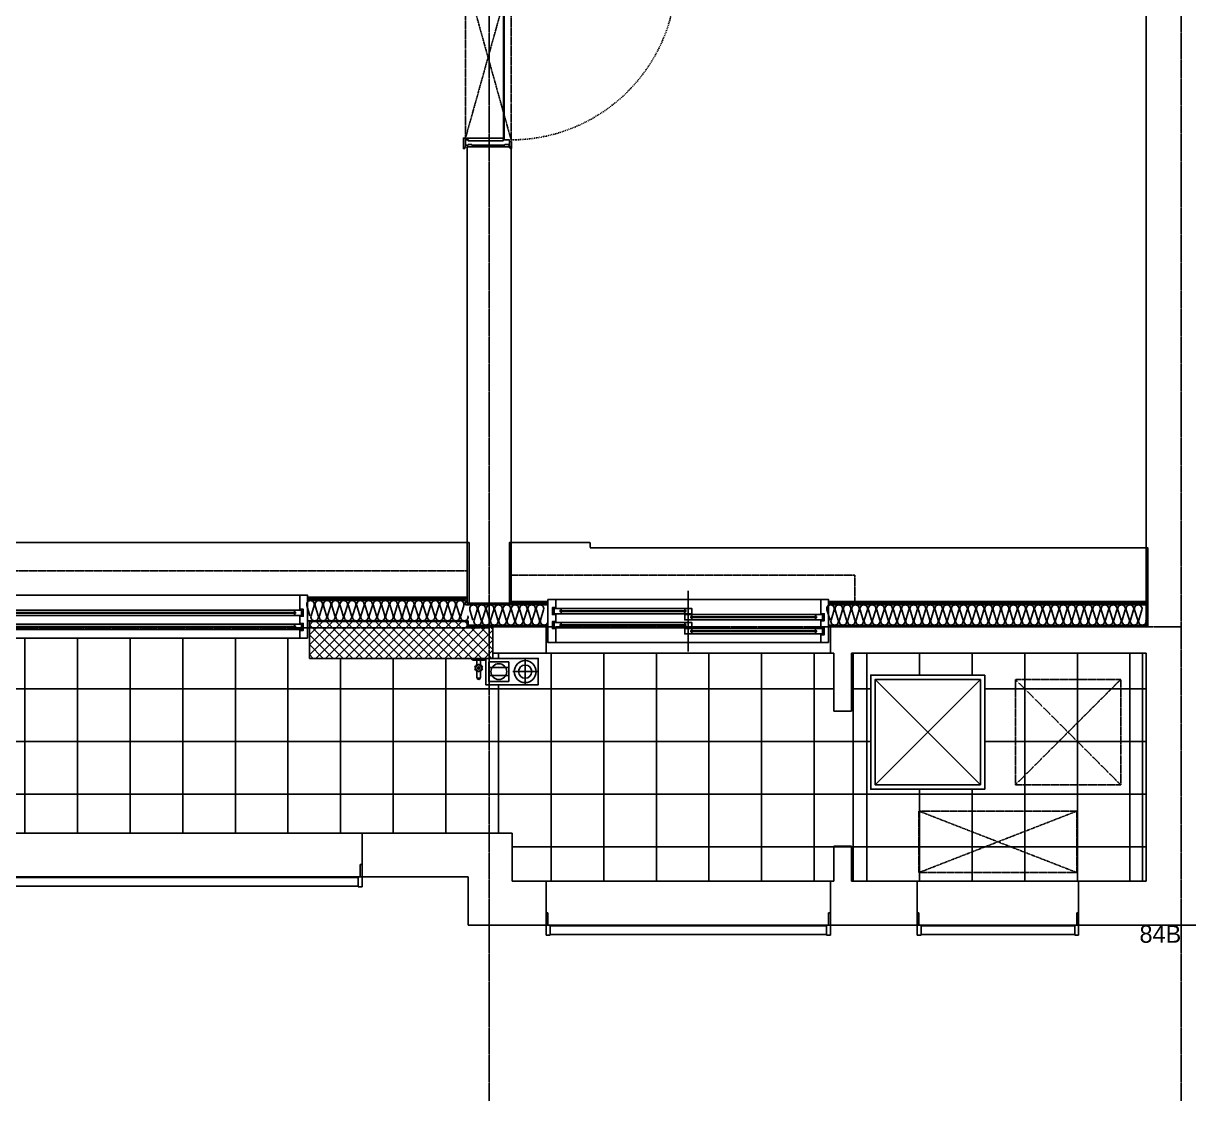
# Model space of a CAD drawing. Header units: millimetres. Extents: x 18456 to 179493, y -203649 to 469211.
# Drawn here: x 123814 to 130457, y -187839 to -181700 of the extents above; entities that cross this region are included whole.
import ezdxf

# ---------------------------------------------------------------- set-up
doc = ezdxf.new("R2010")
doc.units = ezdxf.units.MM
for name, pattern in [('X-평면도(기본형)$0$CEN', [52.5, 50, -1, 0.5, -1]), ('X-평면도(기본형)$0$DASHDOTX2', [2, 1, -0.5, 0, -0.5]), ('X-평면도(기본형)$0$HID', [2.8, 1.8, -1]), ('X-평면도(기본형)$0$HID2', [7.5, 6, -1.5])]:
    doc.linetypes.add(name, pattern=pattern)
for name, color, linetype, true_color in [('X-평면도(기본형)$0$40HAT', 9, 'Continuous', 0x808080), ('X-평면도(기본형)$0$4ELE', 4, 'Continuous', 0x00ffff), ('X-평면도(기본형)$0$4GYP', 4, 'Continuous', 0x00ffff), ('X-평면도(기본형)$0$A06-시설물-설비', 4, 'Continuous', 0x00ffff), ('X-평면도(기본형)$0$AHID', 5, 'X-평면도(기본형)$0$HID', 0x0000ff), ('X-평면도(기본형)$0$CEN', 1, 'X-평면도(기본형)$0$CEN', 0xff0000), ('X-평면도(기본형)$0$DEFTXT', 7, 'Continuous', 0x7fdfff), ('X-평면도(기본형)$0$DOOR', 4, 'Continuous', 0x00ffff), ('X-평면도(기본형)$0$ETC', 9, 'Continuous', 0x808080), ('X-평면도(기본형)$0$FIN', 9, 'Continuous', 0x808080), ('X-평면도(기본형)$0$FUR', 6, 'Continuous', 0xff00ff), ('X-평면도(기본형)$0$INS', 9, 'Continuous', 0x808080), ('X-평면도(기본형)$0$INSUL', 9, 'Continuous', 0x808080), ('X-평면도(기본형)$0$MC', 7, 'Continuous', 0x7f7fff), ('X-평면도(기본형)$0$PIPE', 4, 'Continuous', 0x00ffff), ('X-평면도(기본형)$0$TIL', 5, 'Continuous', 0x0000ff), ('X-평면도(기본형)$0$UIS', 7, 'X-평면도(기본형)$0$HID2', 0x000000), ('X-평면도(기본형)$0$W1', 2, 'Continuous', 0xffff00), ('X-평면도(기본형)$0$W2', 3, 'Continuous', 0x00ff00), ('X-평면도(기본형)$0$WID', 4, 'Continuous', 0x00ffff), ('X-평면도(기본형)$0$국기계양대', 9, 'Continuous', 0x808080), ('X-평면도(기본형)$0$피난구', 9, 'Continuous', 0x808080)]:
    doc.layers.add(name, color=color, linetype=linetype, true_color=true_color)
doc.styles.add('맑은 고딕 Regular', font='')
doc.styles.get('맑은 고딕 Regular').set_extended_font_data('M+39D80 怨좊뵓')

# ---------------------------------------------------------------- blocks, each defined once
blk = doc.blocks.new('X-평면도(기본형)$0$1000')
at = {"layer": 'X-평면도(기본형)$0$DOOR', "color": 1, "linetype": 'ByBlock', "true_color": 0xff0000}
blk.add_line((-20, 0), (0, -260), dxfattribs=at)
at = {"layer": 'X-평면도(기본형)$0$DOOR', "color": 5, "true_color": 0x0000ff}
for p, q in [((960, -40), (40, -40)), ((960, -43), (40, -43))]:
    blk.add_line(p, q, dxfattribs=at)
at = {"layer": 'X-평면도(기본형)$0$DOOR'}
for points in [[(30, 0), (30, 940.8), (66, 940.8), (66, 0)], [(30, 0), (30, 940.8), (66, 940.8), (66, 0)], [(0, 0), (0, -15.9), (3, -15.9), (3, -35.9), (0, -35.9), (0, -224.1), (3, -224.1), (3, -244.1), (0, -244.1), (0, -260), (30, -260), (30, -245), (25, -245), (25, -45), (30, -45), (30, -40), (30, 0)], [(40, -40), (30, -40), (30, -47), (25, -47), (25, -243), (30, -243), (30, -250), (40, -250)], [(960, -40), (970, -40), (970, -47), (975, -47), (975, -243), (970, -243), (970, -250), (960, -250)], [(1000, -10), (1000, -15.9), (997, -15.9), (997, -35.9), (1000, -35.9), (1000, -224.1), (997, -224.1), (997, -244.1), (1000, -244.1), (1000, -260), (999.1, -260), (980, -260), (970, -260), (970, -245), (975, -245), (975, -45), (970, -45), (970, -40), (970, -10)]]:
    blk.add_lwpolyline(points, close=True, dxfattribs=at)
at = {"layer": 'X-평면도(기본형)$0$DOOR', "linetype": 'ByBlock'}
for points in [[(-15, 12), (-15, 7), (-20, 7), (-20, 0), (20, 0), (20, 12)], [(1015, -10), (1015, -5), (1020, -5), (1020, 2), (980, 2), (980, -10)], [(-23, -260), (-23, -272), (-30, -272), (-30, -278), (30, -278), (30, -260)], [(1013, -260), (1013, -265), (1020, -265), (1020, -272), (960, -272), (960, -260)]]:
    blk.add_lwpolyline(points, close=True, dxfattribs=at)
at = {"layer": 'X-평면도(기본형)$0$DOOR', "color": 1, "linetype": 'X-평면도(기본형)$0$HID', "true_color": 0xff0000}
blk.add_lwpolyline([(960, -260), (40, -260), (970, 0), (30, 0)], close=True, dxfattribs=at)
at = {"layer": 'X-평면도(기본형)$0$DOOR', "color": 1, "linetype": 'ByBlock', "true_color": 0xff0000}
blk.add_lwpolyline([(-20, 0), (-20, -260), (0, -260), (0, 0)], close=True, dxfattribs=at)
at = {"layer": 'X-평면도(기본형)$0$DOOR', "color": 1, "linetype": 'X-평면도(기본형)$0$DASHDOTX2', "ltscale": 5, "true_color": 0xff0000}
blk.add_arc((28.6, -0.6), 941.4, 0.03802, 87.72378, dxfattribs=at)
blk = doc.blocks.new('U75 (X-평면도(기본형)$0$ins-l)')
at = {"layer": 'X-평면도(기본형)$0$INSUL', "color": 8, "true_color": 0x808080}
for p, q in [((36.9, 24.2), (21.4, 75.8)), ((57.5, 75.8), (42, 24.2)), ((78.1, 24.2), (62.6, 75.8)), ((98.7, 75.8), (83.2, 24.2)), ((119.3, 24.2), (103.8, 75.8)), ((139.9, 75.8), (124.5, 24.2)), ((160.5, 24.2), (145.1, 75.8)), ((181.1, 75.8), (165.7, 24.2)), ((201.7, 24.2), (186.3, 75.8)), ((222.3, 75.8), (206.9, 24.2)), ((243, 24.2), (227.5, 75.8)), ((263.6, 75.8), (248.1, 24.2)), ((284.2, 24.2), (268.7, 75.8)), ((304.8, 75.8), (289.3, 24.2)), ((325.4, 24.2), (309.9, 75.8)), ((346, 75.8), (330.6, 24.2)), ((366.6, 24.2), (351.2, 75.8)), ((387.2, 75.8), (371.8, 24.2)), ((407.8, 24.2), (392.4, 75.8)), ((428.4, 75.8), (413, 24.2)), ((449.1, 24.2), (433.6, 75.8)), ((469.7, 75.8), (454.2, 24.2)), ((490.3, 24.2), (474.8, 75.8)), ((510.9, 75.8), (495.4, 24.2)), ((531.5, 24.2), (516, 75.8)), ((552.1, 75.8), (536.6, 24.2)), ((572.7, 24.2), (557.3, 75.8)), ((593.3, 75.8), (577.9, 24.2)), ((613.9, 24.2), (598.5, 75.8)), ((634.5, 75.8), (619.1, 24.2)), ((655.2, 24.2), (639.7, 75.8)), ((675.8, 75.8), (660.3, 24.2)), ((696.4, 24.2), (680.9, 75.8)), ((717, 75.8), (701.5, 24.2)), ((737.6, 24.2), (722.1, 75.8)), ((758.2, 75.8), (742.7, 24.2)), ((778.8, 24.2), (763.4, 75.8)), ((799.4, 75.8), (784, 24.2))]:
    blk.add_line(p, q, dxfattribs=at)
at = {"layer": 'X-평면도(기본형)$0$INSUL', "color": 8, "true_color": 0x808080, "extrusion": (0, 0, -1)}
for centre in [(-39.4, 81.2), (-80.7, 81.2), (-121.9, 81.2), (-163.1, 81.2), (-204.3, 81.2), (-245.5, 81.2), (-286.8, 81.2), (-328, 81.2), (-369.2, 81.2), (-410.4, 81.2), (-451.6, 81.2), (-492.9, 81.2), (-534.1, 81.2), (-575.3, 81.2), (-616.5, 81.2), (-657.7, 81.2), (-699, 81.2), (-740.2, 81.2), (-781.4, 81.2)]:
    blk.add_arc(centre, 18.8, 343.30076, 196.69924, dxfattribs=at)
at = {"layer": 'X-평면도(기본형)$0$INSUL', "color": 8, "true_color": 0x808080}
for centre in [(18.8, 18.8), (60, 18.8), (101.3, 18.8), (142.5, 18.8), (183.7, 18.8), (224.9, 18.8), (266.1, 18.8), (307.4, 18.8), (348.6, 18.8), (389.8, 18.8), (431, 18.8), (472.2, 18.8), (513.5, 18.8), (554.7, 18.8), (595.9, 18.8), (637.1, 18.8), (678.3, 18.8), (719.6, 18.8), (760.8, 18.8)]:
    blk.add_arc(centre, 18.8, 163.30076, 16.69924, dxfattribs=at)
blk = doc.blocks.new('U61 (X-평면도(기본형)$0$ng)')
at = {"color": 0, "linetype": 'ByBlock', "lineweight": -2}
for p, q in [((-460, -103.5), (-460, 22.5)), ((-460, 22.5), (-450, 22.5)), ((-450, 22.5), (-450, -47.5)), ((450, 22.5), (460, 22.5)), ((450, -47.5), (450, 22.5)), ((460, 22.5), (460, -103.5)), ((-460, -47.5), (-438, -47.5)), ((-438, -47.5), (-438, -50.5)), ((438, -50.5), (-438, -50.5)), ((-438, -50.5), (-438, -100.5)), ((-438, -50.5), (438, -50.5)), ((438, -50.5), (438, -47.5)), ((438, -47.5), (460, -47.5)), ((438, -100.5), (438, -50.5)), ((-438, -103.5), (-460, -103.5)), ((-438, -100.5), (438, -100.5)), ((438, -100.5), (-438, -100.5)), ((-438, -100.5), (-438, -103.5)), ((438, -103.5), (438, -100.5)), ((460, -103.5), (438, -103.5))]:
    blk.add_line(p, q, dxfattribs=at)
blk = doc.blocks.new('U165 (X-평면도(기본형)$0$ng)')
at = {"color": 0, "linetype": 'ByBlock', "lineweight": -2}
for p, q in [((-810, -103.5), (-810, 22.5)), ((-810, 22.5), (-800, 22.5)), ((-800, 22.5), (-800, -47.5)), ((800, 22.5), (810, 22.5)), ((800, -47.5), (800, 22.5)), ((810, 22.5), (810, -103.5)), ((-810, -47.5), (-788, -47.5)), ((-788, -47.5), (-788, -50.5)), ((788, -50.5), (-788, -50.5)), ((-788, -50.5), (-788, -100.5)), ((-788, -50.5), (788, -50.5)), ((788, -50.5), (788, -47.5)), ((788, -47.5), (810, -47.5)), ((788, -100.5), (788, -50.5)), ((-788, -103.5), (-810, -103.5)), ((-788, -100.5), (788, -100.5)), ((788, -100.5), (-788, -100.5)), ((-788, -100.5), (-788, -103.5)), ((788, -103.5), (788, -100.5)), ((810, -103.5), (788, -103.5))]:
    blk.add_line(p, q, dxfattribs=at)
blk = doc.blocks.new('X-평면도(기본형)$0$국기계양대')
at = {"color": 0, "linetype": 'ByBlock', "lineweight": -2}
for p, q in [((-64, 0), (0, 0)), ((-64, 0), (-64, -20)), ((0, 0), (0, -20)), ((-64, -20), (-52, -20)), ((-54, -10), (-10, -10)), ((-54, -10), (-54, -20)), ((-49, -35), (-54, -10)), ((-49, -35), (-15, -35)), ((-49, -35), (-49, -75)), ((-15, -35), (-10, -10)), ((-15, -35), (-15, -75)), ((-12, -20), (0, -20)), ((-10, -10), (-10, -20)), ((-49, -75), (-15, -75)), ((-47, -75), (-47, -140)), ((-17, -75), (-17, -140))]:
    blk.add_line(p, q, dxfattribs=at)
blk.add_circle((-32, -140), 15, dxfattribs=at)
blk = doc.blocks.new('U60 (X-평면도(기본형)$0$ng)')
at = {"color": 0, "linetype": 'ByBlock', "lineweight": -2}
for p, q in [((-1660, -103.5), (-1660, 22.5)), ((-1660, 22.5), (-1650, 22.5)), ((-1650, 22.5), (-1650, -47.5)), ((1650, 22.5), (1660, 22.5)), ((1650, -47.5), (1650, 22.5)), ((1660, 22.5), (1660, -103.5)), ((-1660, -47.5), (-1638, -47.5)), ((-1638, -47.5), (-1638, -50.5)), ((1638, -50.5), (-1638, -50.5)), ((-1638, -50.5), (-1638, -100.5)), ((-1638, -50.5), (1638, -50.5)), ((1638, -50.5), (1638, -47.5)), ((1638, -47.5), (1660, -47.5)), ((1638, -100.5), (1638, -50.5)), ((-1638, -103.5), (-1660, -103.5)), ((-1638, -100.5), (1638, -100.5)), ((1638, -100.5), (-1638, -100.5)), ((-1638, -100.5), (-1638, -103.5)), ((1638, -103.5), (1638, -100.5)), ((1660, -103.5), (1638, -103.5))]:
    blk.add_line(p, q, dxfattribs=at)
at = {"layer": 'X-평면도(기본형)$0$국기계양대'}
blk.add_blockref('X-평면도(기본형)$0$국기계양대', (1570, -53), dxfattribs=at)
blk = doc.blocks.new('X-평면도(기본형)$0$A$C5AA0109C')
at = {"layer": 'X-평면도(기본형)$0$PIPE', "color": 1, "linetype": 'Continuous', "true_color": 0xff0000}
for p, q in [((-75, -5.5), (-75, -144.5)), ((-5.5, -75), (-144.5, -75)), ((-97.5, -281.2), (-97.5, -168.7)), ((-52.5, -281.2), (-52.5, -168.7))]:
    blk.add_line(p, q, dxfattribs=at)
at = {"layer": 'X-평면도(기본형)$0$PIPE', "linetype": 'Continuous'}
for points in [[(0, -300), (0, 0), (-150, 0), (-150, -300)], [(-18.8, -168.7), (-18.8, -281.2), (-131.2, -281.2), (-131.2, -168.7)]]:
    blk.add_lwpolyline(points, close=True, dxfattribs=at)
for centre, radius in [((-75, -75), 62.5), ((-75, -75), 37.5), ((-75, -225), 45)]:
    blk.add_circle(centre, radius, dxfattribs=at)
blk = doc.blocks.new('X-평면도(기본형)$0$A$C66AC16F3')
at = {"layer": 'X-평면도(기본형)$0$A06-시설물-설비', "color": 6, "true_color": 0xff00ff}
for p, q in [((-109.2, -315), (-74.5, -315)), ((-34.2, -315), (-9.2, -315)), ((-1.2, -285), (0, -285)), ((-109.2, -335), (-74.5, -335)), ((-34.2, -335), (-9.2, -335)), ((-1.2, -365), (0, -365))]:
    blk.add_line(p, q, dxfattribs=at)
at = {"layer": 'X-평면도(기본형)$0$A06-시설물-설비', "color": 6, "linetype": 'Continuous', "true_color": 0xff00ff}
blk.add_line((-9.2, -357), (-9.2, -293), dxfattribs=at)
at = {"layer": 'X-평면도(기본형)$0$A06-시설물-설비', "color": 6, "ltscale": 2, "true_color": 0xff00ff}
blk.add_line((0, -285), (0, -365), dxfattribs=at)
at = {"layer": 'X-평면도(기본형)$0$A06-시설물-설비', "color": 6, "linetype": 'Continuous', "true_color": 0xff00ff}
for radius in [17.9, 6.84, 5.28]:
    blk.add_circle((-54.4, -325), radius, dxfattribs=at)
at = {"layer": 'X-평면도(기본형)$0$A06-시설물-설비', "color": 6, "true_color": 0xff00ff}
blk.add_arc((-109.2, -325), 10, 90, 270, dxfattribs=at)
at = {"layer": 'X-평면도(기본형)$0$A06-시설물-설비', "color": 6, "linetype": 'Continuous', "true_color": 0xff00ff}
for centre, radius, start, end in [((-106.8, -325), 10.3, 103.63561, 256.36439), ((-99, -325), 14.3, 135.6597, 224.3403), ((-54.4, -325), 22.5, 147.41022, 167.58978), ((-79.2, -325), 5.59, 300.05549, 59.94451), ((-54.4, -325), 22.5, 192.41022, 212.58978), ((-71.9, -307.5), 5.59, 255.05549, 14.94451), ((-54.4, -325), 22.5, 102.41022, 122.58978), ((-54.4, -300.2), 5.59, 210.05549, 329.94451), ((-54.4, -325), 22.5, 57.41022, 77.58978), ((-36.9, -307.5), 5.59, 165.05549, 284.94451), ((-54.4, -325), 22.5, 12.41022, 32.58978), ((-54.4, -325), 22.5, 327.41022, 347.58978), ((-29.6, -325), 5.59, 120.05549, 239.94451), ((-1.2, -293), 8, 90, 180), ((-71.9, -342.5), 5.59, 345.05549, 104.94451), ((-54.4, -325), 22.5, 237.41022, 257.58978), ((-54.4, -349.8), 5.59, 30.05549, 149.94451), ((-54.4, -325), 22.5, 282.41022, 302.58978), ((-36.9, -342.5), 5.59, 75.05549, 194.94451), ((-1.2, -357), 8, 180, 270)]:
    blk.add_arc(centre, radius, start, end, dxfattribs=at)
blk = doc.blocks.new('X-평면도(기본형)$0$DW2700v')
at = {"layer": 'X-평면도(기본형)$0$WID', "color": 8, "true_color": 0x808080}
for p, q in [((2655, 0), (45, 0)), ((2628.5, -63), (916.5, -63)), ((916.5, -67), (916.5, -63)), ((2628.5, -67), (2628.5, -63)), ((883.5, -98), (71.5, -98)), ((71.5, -102), (71.5, -98)), ((883.5, -102), (71.5, -102)), ((883.5, -102), (883.5, -98)), ((2628.5, -67), (916.5, -67)), ((883.5, -178), (71.5, -178)), ((71.5, -182), (71.5, -178)), ((883.5, -182), (71.5, -182)), ((883.5, -182), (883.5, -178)), ((2628.5, -143), (916.5, -143)), ((916.5, -147), (916.5, -143)), ((2628.5, -147), (916.5, -147)), ((2628.5, -147), (2628.5, -143)), ((45, -245), (2655, -245))]:
    blk.add_line(p, q, dxfattribs=at)
at = {"layer": 'X-평면도(기본형)$0$WID', "color": 1, "true_color": 0xff0000}
blk.add_line((900, -295), (900, 50), dxfattribs=at)
at = {"layer": 'X-평면도(기본형)$0$WID'}
for p, q in [((920, -50), (2625, -50)), ((75, -85), (880, -85)), ((75, -115), (880, -115)), ((920, -80), (2625, -80)), ((920, -130), (2625, -130)), ((75, -165), (880, -165)), ((75, -195), (880, -195)), ((920, -160), (2625, -160))]:
    blk.add_line(p, q, dxfattribs=at)
for points in [[(0, -245), (45, -245), (45, -200), (25, -200), (25, -160), (45, -160), (45, -120), (25, -120), (25, -80), (45, -80), (45, 0), (0, 0)], [(2700, 0), (2655, 0), (2655, -45), (2675, -45), (2675, -85), (2655, -85), (2655, -125), (2675, -125), (2675, -165), (2655, -165), (2655, -245), (2700, -245)], [(920, -50), (880, -50), (880, -80), (920, -80), (920, -70), (914.5, -68.2), (914.5, -61.8), (920, -60)], [(2625, -50), (2665, -50), (2665, -80), (2625, -80), (2625, -70), (2630.5, -68.2), (2630.5, -61.8), (2625, -60)], [(75, -85), (35, -85), (35, -115), (75, -115), (75, -105), (69.5, -103.2), (69.5, -96.8), (75, -95)], [(880, -85), (920, -85), (920, -115), (880, -115), (880, -105), (885.5, -103.2), (885.5, -96.8), (880, -95)], [(920, -130), (880, -130), (880, -160), (920, -160), (920, -150), (914.5, -148.2), (914.5, -141.8), (920, -140)], [(2625, -130), (2665, -130), (2665, -160), (2625, -160), (2625, -150), (2630.5, -148.2), (2630.5, -141.8), (2625, -140)], [(75, -165), (35, -165), (35, -195), (75, -195), (75, -185), (69.5, -183.2), (69.5, -176.8), (75, -175)], [(880, -165), (920, -165), (920, -195), (880, -195), (880, -185), (885.5, -183.2), (885.5, -176.8), (880, -175)]]:
    blk.add_lwpolyline(points, close=True, dxfattribs=at)
at = {"layer": 'X-평면도(기본형)$0$WID', "color": 8, "true_color": 0x808080}
for points in [[(920, -59.2), (922.7, -60.6), (923.3, -61.6), (923.8, -63)], [(2625, -59.2), (2622.3, -60.6), (2621.7, -61.6), (2621.2, -63)], [(75, -94.2), (77.7, -95.6), (78.3, -96.6), (78.8, -98)], [(75, -105.8), (77.7, -104.4), (78.3, -103.4), (78.8, -102)], [(880, -94.2), (877.3, -95.6), (876.7, -96.6), (876.2, -98)], [(880, -105.8), (877.3, -104.4), (876.7, -103.4), (876.2, -102)], [(920, -70.8), (922.7, -69.4), (923.3, -68.4), (923.8, -67)], [(2625, -70.8), (2622.3, -69.4), (2621.7, -68.4), (2621.2, -67)], [(75, -174.2), (77.7, -175.6), (78.3, -176.6), (78.8, -178)], [(75, -185.8), (77.7, -184.4), (78.3, -183.4), (78.8, -182)], [(880, -174.2), (877.3, -175.6), (876.7, -176.6), (876.2, -178)], [(880, -185.8), (877.3, -184.4), (876.7, -183.4), (876.2, -182)], [(920, -139.2), (922.7, -140.6), (923.3, -141.6), (923.8, -143)], [(920, -150.8), (922.7, -149.4), (923.3, -148.4), (923.8, -147)], [(2625, -139.2), (2622.3, -140.6), (2621.7, -141.6), (2621.2, -143)], [(2625, -150.8), (2622.3, -149.4), (2621.7, -148.4), (2621.2, -147)]]:
    blk.add_lwpolyline(points, dxfattribs=at)
blk = doc.blocks.new('X-평면도(기본형)$0$dw1600')
at = {"layer": 'X-평면도(기본형)$0$WID', "color": 8, "true_color": 0x808080}
for p, q in [((1555, 0), (45, 0)), ((816.5, -63), (1528.5, -63)), ((816.5, -63), (816.5, -67)), ((1528.5, -63), (1528.5, -67)), ((71.5, -98), (783.5, -98)), ((71.5, -98), (71.5, -102)), ((71.5, -102), (783.5, -102)), ((783.5, -98), (783.5, -102)), ((816.5, -67), (1528.5, -67)), ((71.5, -178), (783.5, -178)), ((71.5, -178), (71.5, -182)), ((71.5, -182), (783.5, -182)), ((783.5, -178), (783.5, -182)), ((816.5, -143), (1528.5, -143)), ((816.5, -143), (816.5, -147)), ((816.5, -147), (1528.5, -147)), ((1528.5, -143), (1528.5, -147)), ((45, -245), (1555, -245))]:
    blk.add_line(p, q, dxfattribs=at)
at = {"layer": 'X-평면도(기본형)$0$WID', "color": 1, "true_color": 0xff0000}
blk.add_line((800, 50), (800, -295), dxfattribs=at)
at = {"layer": 'X-평면도(기본형)$0$WID'}
for p, q in [((1525, -50), (820, -50)), ((780, -85), (75, -85)), ((780, -115), (75, -115)), ((1525, -80), (820, -80)), ((1525, -130), (820, -130)), ((780, -165), (75, -165)), ((780, -195), (75, -195)), ((1525, -160), (820, -160))]:
    blk.add_line(p, q, dxfattribs=at)
for points in [[(0, -245), (45, -245), (45, -200), (25, -200), (25, -160), (45, -160), (45, -120), (25, -120), (25, -80), (45, -80), (45, 0), (0, 0)], [(1600, 0), (1555, 0), (1555, -45), (1575, -45), (1575, -85), (1555, -85), (1555, -125), (1575, -125), (1575, -165), (1555, -165), (1555, -245), (1600, -245)], [(820, -80), (780, -80), (780, -50), (820, -50), (820, -60), (814.5, -61.8), (814.5, -68.2), (820, -70)], [(1525, -80), (1565, -80), (1565, -50), (1525, -50), (1525, -60), (1530.5, -61.8), (1530.5, -68.2), (1525, -70)], [(75, -115), (35, -115), (35, -85), (75, -85), (75, -95), (69.5, -96.8), (69.5, -103.2), (75, -105)], [(780, -115), (820, -115), (820, -85), (780, -85), (780, -95), (785.5, -96.8), (785.5, -103.2), (780, -105)], [(820, -160), (780, -160), (780, -130), (820, -130), (820, -140), (814.5, -141.8), (814.5, -148.2), (820, -150)], [(1525, -160), (1565, -160), (1565, -130), (1525, -130), (1525, -140), (1530.5, -141.8), (1530.5, -148.2), (1525, -150)], [(75, -195), (35, -195), (35, -165), (75, -165), (75, -175), (69.5, -176.8), (69.5, -183.2), (75, -185)], [(780, -195), (820, -195), (820, -165), (780, -165), (780, -175), (785.5, -176.8), (785.5, -183.2), (780, -185)]]:
    blk.add_lwpolyline(points, close=True, dxfattribs=at)
at = {"layer": 'X-평면도(기본형)$0$WID', "color": 8, "true_color": 0x808080}
for points in [[(820, -59.2), (822.7, -60.6), (823.3, -61.6), (823.8, -63)], [(1525, -59.2), (1522.3, -60.6), (1521.7, -61.6), (1521.2, -63)], [(75, -94.2), (77.7, -95.6), (78.3, -96.6), (78.8, -98)], [(75, -105.8), (77.7, -104.4), (78.3, -103.4), (78.8, -102)], [(780, -94.2), (777.3, -95.6), (776.7, -96.6), (776.2, -98)], [(780, -105.8), (777.3, -104.4), (776.7, -103.4), (776.2, -102)], [(820, -70.8), (822.7, -69.4), (823.3, -68.4), (823.8, -67)], [(1525, -70.8), (1522.3, -69.4), (1521.7, -68.4), (1521.2, -67)], [(75, -174.2), (77.7, -175.6), (78.3, -176.6), (78.8, -178)], [(75, -185.8), (77.7, -184.4), (78.3, -183.4), (78.8, -182)], [(780, -174.2), (777.3, -175.6), (776.7, -176.6), (776.2, -178)], [(780, -185.8), (777.3, -184.4), (776.7, -183.4), (776.2, -182)], [(820, -139.2), (822.7, -140.6), (823.3, -141.6), (823.8, -143)], [(820, -150.8), (822.7, -149.4), (823.3, -148.4), (823.8, -147)], [(1525, -139.2), (1522.3, -140.6), (1521.7, -141.6), (1521.2, -143)], [(1525, -150.8), (1522.3, -149.4), (1521.7, -148.4), (1521.2, -147)]]:
    blk.add_lwpolyline(points, dxfattribs=at)
blk = doc.blocks.new('X-평면도(기본형)$0$esp')
at = {"layer": 'X-평면도(기본형)$0$FUR', "linetype": 'X-평면도(기본형)$0$HID'}
for p, q in [((375, 400), (1275, 50)), ((375, 50), (1275, 400))]:
    blk.add_line(p, q, dxfattribs=at)
at = {"layer": 'X-평면도(기본형)$0$FUR'}
blk.add_lwpolyline([(900, 1175), (1550, 1175), (1550, 525), (900, 525)], close=True, dxfattribs=at)
at = {"layer": 'X-평면도(기본형)$0$FUR', "linetype": 'X-평면도(기본형)$0$HID'}
blk.add_lwpolyline([(375, 50), (375, 400), (1275, 400), (1275, 50)], close=True, dxfattribs=at)
at = {"layer": 'X-평면도(기본형)$0$MC'}
blk.add_lwpolyline([(1650, 0), (0, 0), (0, 1300), (1650, 1300)], close=True, dxfattribs=at)
at = {"layer": 'X-평면도(기본형)$0$피난구', "linetype": 'X-평면도(기본형)$0$HID'}
for p, q in [((125, 550), (725, 1150)), ((125, 1150), (725, 550))]:
    blk.add_line(p, q, dxfattribs=at)
at = {"layer": 'X-평면도(기본형)$0$피난구', "color": 1, "true_color": 0xff0000}
for p, q in [((925, 550), (1525, 1150)), ((925, 1150), (1525, 550))]:
    blk.add_line(p, q, dxfattribs=at)
at = {"layer": 'X-평면도(기본형)$0$피난구', "linetype": 'X-평면도(기본형)$0$HID'}
blk.add_lwpolyline([(125, 1150), (725, 1150), (725, 550), (125, 550)], close=True, dxfattribs=at)
at = {"layer": 'X-평면도(기본형)$0$피난구'}
blk.add_lwpolyline([(925, 1150), (1525, 1150), (1525, 550), (925, 550)], close=True, dxfattribs=at)
blk = doc.blocks.new('U40 (X-평면도(기본형)$0$ins-l)')
at = {"layer": 'X-평면도(기본형)$0$INSUL', "color": 8, "true_color": 0x808080}
for p, q in [((36.9, 24.2), (21.4, 75.8)), ((57.5, 75.8), (42, 24.2)), ((78.1, 24.2), (62.6, 75.8)), ((98.7, 75.8), (83.2, 24.2)), ((119.3, 24.2), (103.8, 75.8)), ((139.9, 75.8), (124.5, 24.2)), ((160.5, 24.2), (145.1, 75.8)), ((181.1, 75.8), (165.7, 24.2)), ((201.7, 24.2), (186.3, 75.8)), ((222.3, 75.8), (206.9, 24.2)), ((243, 24.2), (227.5, 75.8)), ((263.6, 75.8), (248.1, 24.2)), ((284.2, 24.2), (268.7, 75.8)), ((304.8, 75.8), (289.3, 24.2)), ((325.4, 24.2), (309.9, 75.8)), ((346, 75.8), (330.6, 24.2)), ((366.6, 24.2), (351.2, 75.8)), ((387.2, 75.8), (371.8, 24.2)), ((407.8, 24.2), (392.4, 75.8)), ((428.4, 75.8), (413, 24.2)), ((449.1, 24.2), (433.6, 75.8)), ((469.7, 75.8), (454.2, 24.2)), ((490.3, 24.2), (474.8, 75.8)), ((510.9, 75.8), (495.4, 24.2)), ((531.5, 24.2), (516, 75.8)), ((552.1, 75.8), (536.6, 24.2)), ((572.7, 24.2), (557.3, 75.8)), ((593.3, 75.8), (577.9, 24.2)), ((613.9, 24.2), (598.5, 75.8)), ((634.5, 75.8), (619.1, 24.2)), ((655.2, 24.2), (639.7, 75.8)), ((675.8, 75.8), (660.3, 24.2)), ((696.4, 24.2), (680.9, 75.8)), ((717, 75.8), (701.5, 24.2)), ((737.6, 24.2), (722.1, 75.8)), ((758.2, 75.8), (742.7, 24.2)), ((778.8, 24.2), (763.4, 75.8)), ((799.4, 75.8), (784, 24.2)), ((820, 24.2), (804.6, 75.8)), ((840.6, 75.8), (825.2, 24.2)), ((861.3, 24.2), (845.8, 75.8)), ((881.9, 75.8), (866.4, 24.2)), ((902.5, 24.2), (887, 75.8)), ((923.1, 75.8), (907.6, 24.2)), ((943.7, 24.2), (928.2, 75.8)), ((964.3, 75.8), (948.8, 24.2)), ((984.9, 24.2), (969.5, 75.8)), ((1005.5, 75.8), (990.1, 24.2)), ((1026.1, 24.2), (1010.7, 75.8)), ((1046.7, 75.8), (1031.3, 24.2)), ((1067.4, 24.2), (1051.9, 75.8)), ((1088, 75.8), (1072.5, 24.2)), ((1108.6, 24.2), (1093.1, 75.8)), ((1129.2, 75.8), (1113.7, 24.2)), ((1149.8, 24.2), (1134.3, 75.8)), ((1170.4, 75.8), (1154.9, 24.2)), ((1191, 24.2), (1175.6, 75.8)), ((1211.6, 75.8), (1196.2, 24.2)), ((1232.2, 24.2), (1216.8, 75.8)), ((1252.8, 75.8), (1237.4, 24.2)), ((1273.5, 24.2), (1258, 75.8)), ((1294.1, 75.8), (1278.6, 24.2)), ((1314.7, 24.2), (1299.2, 75.8)), ((1335.3, 75.8), (1319.8, 24.2)), ((1355.9, 24.2), (1340.4, 75.8)), ((1376.5, 75.8), (1361, 24.2)), ((1397.1, 24.2), (1381.7, 75.8)), ((1417.7, 75.8), (1402.3, 24.2)), ((1438.3, 24.2), (1422.9, 75.8)), ((1458.9, 75.8), (1443.5, 24.2)), ((1479.5, 24.2), (1464.1, 75.8)), ((1500.2, 75.8), (1484.7, 24.2)), ((1520.8, 24.2), (1505.3, 75.8)), ((1541.4, 75.8), (1525.9, 24.2)), ((1562, 24.2), (1546.5, 75.8)), ((1582.6, 75.8), (1567.1, 24.2))]:
    blk.add_line(p, q, dxfattribs=at)
at = {"layer": 'X-평면도(기본형)$0$INSUL', "color": 8, "true_color": 0x808080, "extrusion": (0, 0, -1)}
for centre in [(-39.4, 81.2), (-80.7, 81.2), (-121.9, 81.2), (-163.1, 81.2), (-204.3, 81.2), (-245.5, 81.2), (-286.8, 81.2), (-328, 81.2), (-369.2, 81.2), (-410.4, 81.2), (-451.6, 81.2), (-492.9, 81.2), (-534.1, 81.2), (-575.3, 81.2), (-616.5, 81.2), (-657.7, 81.2), (-699, 81.2), (-740.2, 81.2), (-781.4, 81.2), (-822.6, 81.2), (-863.8, 81.2), (-905.1, 81.2), (-946.3, 81.2), (-987.5, 81.2), (-1028.7, 81.2), (-1069.9, 81.2), (-1111.1, 81.2), (-1152.4, 81.2), (-1193.6, 81.2), (-1234.8, 81.2), (-1276, 81.2), (-1317.2, 81.2), (-1358.5, 81.2), (-1399.7, 81.2), (-1440.9, 81.2), (-1482.1, 81.2), (-1523.3, 81.2), (-1564.6, 81.2)]:
    blk.add_arc(centre, 18.8, 343.30076, 196.69924, dxfattribs=at)
at = {"layer": 'X-평면도(기본형)$0$INSUL', "color": 8, "true_color": 0x808080}
for centre in [(18.8, 18.8), (60, 18.8), (101.3, 18.8), (142.5, 18.8), (183.7, 18.8), (224.9, 18.8), (266.1, 18.8), (307.4, 18.8), (348.6, 18.8), (389.8, 18.8), (431, 18.8), (472.2, 18.8), (513.5, 18.8), (554.7, 18.8), (595.9, 18.8), (637.1, 18.8), (678.3, 18.8), (719.6, 18.8), (760.8, 18.8), (802, 18.8), (843.2, 18.8), (884.4, 18.8), (925.7, 18.8), (966.9, 18.8), (1008.1, 18.8), (1049.3, 18.8), (1090.5, 18.8), (1131.8, 18.8), (1173, 18.8), (1214.2, 18.8), (1255.4, 18.8), (1296.6, 18.8), (1337.9, 18.8), (1379.1, 18.8), (1420.3, 18.8), (1461.5, 18.8), (1502.7, 18.8), (1544, 18.8)]:
    blk.add_arc(centre, 18.8, 163.30076, 16.69924, dxfattribs=at)
blk = doc.blocks.new('U76 (X-평면도(기본형)$0$ins-l)')
at = {"layer": 'X-평면도(기본형)$0$INSUL', "color": 8, "true_color": 0x808080}
for p, q in [((36.9, 24.2), (21.4, 75.8)), ((57.5, 75.8), (42, 24.2)), ((78.1, 24.2), (62.6, 75.8)), ((98.7, 75.8), (83.2, 24.2)), ((119.3, 24.2), (103.8, 75.8)), ((139.9, 75.8), (124.5, 24.2)), ((160.5, 24.2), (145.1, 75.8)), ((181.1, 75.8), (165.7, 24.2)), ((201.7, 24.2), (186.3, 75.8)), ((222.3, 75.8), (206.9, 24.2)), ((243, 24.2), (227.5, 75.8)), ((263.6, 75.8), (248.1, 24.2)), ((284.2, 24.2), (268.7, 75.8)), ((304.8, 75.8), (289.3, 24.2)), ((325.4, 24.2), (309.9, 75.8)), ((346, 75.8), (330.6, 24.2)), ((366.6, 24.2), (351.2, 75.8)), ((387.2, 75.8), (371.8, 24.2))]:
    blk.add_line(p, q, dxfattribs=at)
at = {"layer": 'X-평면도(기본형)$0$INSUL', "color": 8, "true_color": 0x808080, "extrusion": (0, 0, -1)}
for centre in [(-39.4, 81.2), (-80.7, 81.2), (-121.9, 81.2), (-163.1, 81.2), (-204.3, 81.2), (-245.5, 81.2), (-286.8, 81.2), (-328, 81.2), (-369.2, 81.2)]:
    blk.add_arc(centre, 18.8, 343.30076, 196.69924, dxfattribs=at)
at = {"layer": 'X-평면도(기본형)$0$INSUL', "color": 8, "true_color": 0x808080}
for centre in [(18.8, 18.8), (60, 18.8), (101.3, 18.8), (142.5, 18.8), (183.7, 18.8), (224.9, 18.8), (266.1, 18.8), (307.4, 18.8), (348.6, 18.8)]:
    blk.add_arc(centre, 18.8, 163.30076, 16.69924, dxfattribs=at)
blk = doc.blocks.new('X-평면도(기본형)$0$is')
at = {"layer": 'X-평면도(기본형)$0$INS'}
blk.add_line((0, 450), (0, 0), dxfattribs=at)
at = {"layer": 'X-평면도(기본형)$0$W1'}
blk.add_lwpolyline([(0, 0), (-10, 0), (-10, 450), (0, 450)], dxfattribs=at)

msp = doc.modelspace()

# ---------------------------------------------------------------- hatches: boundary and pattern name
at = {"layer": 'X-평면도(기본형)$0$40HAT'}
h = msp.add_hatch(dxfattribs=at)
h.set_pattern_fill('H3', color=256, scale=40, style=0, pattern_type=2)
h.set_pattern_definition([(315, (-605844.544, -337778.427), (28.2842712, 28.2842712), []), (45, (-605844.544, -337778.427), (-28.2842712, 28.2842712), [])])
h.paths.add_polyline_path([(125444.6, -185109.2), (125444.6, -185319.2), (126489.6, -185319.2), (126489.6, -185139.2), (126344.6, -185139.2), (126344.6, -185109.2), (125444.6, -185109.2)], flags=0)
at = {"layer": 'X-평면도(기본형)$0$TIL'}
h = msp.add_hatch(dxfattribs=at)
h.set_pattern_fill('H3', color=256, scale=300, angle=45, style=0, pattern_type=2)
h.set_pattern_definition([(360, (123822.28, -551492.05), (2e-13, 300), []), (90, (123822.28, -551492.05), (-300, 9e-14), [])])
h.paths.add_polyline_path([(128534.6, -185289.2), (128534.6, -185619.2), (128434.6, -185619.2), (128434.6, -185289.2), (126509.6, -185289.2), (126509.6, -185319.2), (126749.6, -185319.2), (126749.6, -185469.2), (126449.6, -185469.2), (126449.6, -185319.2), (125444.6, -185319.2), (125444.6, -185204.2), (122724.6, -185204.2), (122724.6, -185319.2), (115514.6, -185319.2), (115514.6, -186314.2), (126599.6, -186314.2), (126599.6, -186589.2), (130214.6, -186589.2), (130214.6, -185289.2), (128534.6, -185289.2)], flags=0)
h.paths.add_polyline_path([(128644.6, -185414.2), (129294.6, -185414.2), (129294.6, -186064.2), (128644.6, -186064.2)], flags=0)

# ---------------------------------------------------------------- linework, layer by layer
at = {"layer": 'X-평면도(기본형)$0$4ELE'}
for p, q in [((125744.6, -186314.2), (122424.6, -186314.2)), ((125744.6, -186564.2), (122424.6, -186564.2)), ((128414.6, -186589.2), (126794.6, -186589.2)), ((129829.6, -186589.2), (128909.6, -186589.2)), ((128414.6, -186839.2), (126794.6, -186839.2)), ((129829.6, -186839.2), (128909.6, -186839.2))]:
    msp.add_line(p, q, dxfattribs=at)
at = {"layer": 'X-평면도(기본형)$0$4GYP'}
for p, q in [((125434.6, -184969.2), (126344.6, -184969.2)), ((125434.6, -184979.2), (126344.6, -184979.2)), ((126594.6, -184994.2), (126804.6, -184994.2)), ((126594.6, -185004.2), (126804.6, -185004.2)), ((130214.6, -184994.2), (128404.6, -184994.2)), ((130214.6, -185004.2), (128404.6, -185004.2))]:
    msp.add_line(p, q, dxfattribs=at)
at = {"layer": 'X-평면도(기본형)$0$AHID'}
msp.add_line((121824.6, -184819.2), (126344.6, -184819.2), dxfattribs=at)
msp.add_lwpolyline([(128554.6, -184994.2), (128554.6, -184844.2), (126594.6, -184844.2)], dxfattribs=at)
at = {"layer": 'X-평면도(기본형)$0$CEN'}
for p, q in [((130414.6, -187839.2), (130414.6, -175439.2)), ((126469.6, -187839.2), (126469.6, -181234.2)), ((126469.6, -185144.2), (115314.6, -185144.2)), ((130414.6, -185139.2), (126469.6, -185139.2))]:
    msp.add_line(p, q, dxfattribs=at)
at = {"layer": 'X-평면도(기본형)$0$FIN'}
msp.add_line((126794.6, -185289.2), (128414.6, -185289.2), dxfattribs=at)
at = {"layer": 'X-평면도(기본형)$0$INS'}
for p, q in [((125434.6, -184989.2), (126334.6, -184989.2)), ((126334.6, -184989.2), (126334.6, -185014.2)), ((126334.6, -185014.2), (126804.6, -185014.2)), ((130214.6, -185014.2), (128404.6, -185014.2)), ((125434.6, -185104.2), (126349.6, -185104.2)), ((126349.6, -185104.2), (126349.6, -185129.2)), ((126349.6, -185129.2), (126804.6, -185129.2)), ((130214.6, -185129.2), (128404.6, -185129.2))]:
    msp.add_line(p, q, dxfattribs=at)
for points in [[(126344.6, -184659.2), (126344.6, -185004.2), (126354.6, -185004.2)], [(126594.6, -184659.2), (126594.6, -185004.2), (126584.6, -185004.2)]]:
    msp.add_lwpolyline(points, dxfattribs=at)
at = {"layer": 'X-평면도(기본형)$0$UIS'}
for points in [[(121824.6, -184659.2), (126344.6, -184659.2)], [(126594.6, -184659.2), (127044.6, -184659.2), (127044.6, -184689.2), (130214.6, -184689.2)]]:
    msp.add_lwpolyline(points, dxfattribs=at)
at = {"layer": 'X-평면도(기본형)$0$W1'}
for p, q in [((130214.6, -184689.2), (130214.6, -180274.2)), ((126344.6, -182404.2), (126594.6, -182404.2)), ((126344.6, -184659.2), (126344.6, -182404.2)), ((126594.6, -184659.2), (126594.6, -182404.2)), ((126354.6, -185004.2), (126584.6, -185004.2)), ((126489.6, -185289.2), (126489.6, -185139.2)), ((126489.6, -185139.2), (126794.6, -185139.2)), ((126794.6, -185139.2), (126794.6, -185289.2)), ((128414.6, -185139.2), (128414.6, -185289.2)), ((130214.6, -185139.2), (128414.6, -185139.2)), ((126489.6, -185289.2), (126794.6, -185289.2)), ((128434.6, -185289.2), (128414.6, -185289.2)), ((128434.6, -185619.2), (128434.6, -185289.2)), ((128534.6, -185289.2), (128534.6, -185619.2)), ((130214.6, -185289.2), (128534.6, -185289.2)), ((130214.6, -186589.2), (130214.6, -185289.2)), ((128534.6, -185619.2), (128434.6, -185619.2)), ((125744.6, -186314.2), (125744.6, -186564.2)), ((126599.6, -186314.2), (125744.6, -186314.2)), ((126599.6, -186589.2), (126599.6, -186314.2)), ((128434.6, -186389.2), (128434.6, -186589.2)), ((128534.6, -186389.2), (128434.6, -186389.2)), ((128534.6, -186589.2), (128534.6, -186389.2)), ((126349.6, -186564.2), (125744.6, -186564.2)), ((126349.6, -186839.2), (126349.6, -186564.2)), ((126794.6, -186589.2), (126599.6, -186589.2)), ((126794.6, -186839.2), (126794.6, -186589.2)), ((128414.6, -186839.2), (128414.6, -186589.2)), ((128434.6, -186589.2), (128414.6, -186589.2)), ((128909.6, -186589.2), (128534.6, -186589.2)), ((128909.6, -186839.2), (128909.6, -186589.2)), ((129829.6, -186839.2), (129829.6, -186589.2)), ((130214.6, -186589.2), (129829.6, -186589.2)), ((126794.6, -186839.2), (126349.6, -186839.2)), ((128909.6, -186839.2), (128414.6, -186839.2)), ((130414.6, -186839.2), (129829.6, -186839.2)), ((130604.6, -186839.2), (130414.6, -186839.2))]:
    msp.add_line(p, q, dxfattribs=at)
for points in [[(126354.6, -185004.2), (126354.6, -184659.2), (126344.6, -184659.2)], [(126584.6, -185004.2), (126584.6, -184659.2), (126594.6, -184659.2)]]:
    msp.add_lwpolyline(points, dxfattribs=at)
at = {"layer": 'X-평면도(기본형)$0$W2'}
for p, q in [((125444.6, -185109.2), (125444.6, -185319.2)), ((125444.6, -185109.2), (126344.6, -185109.2)), ((126344.6, -185109.2), (126344.6, -185139.2)), ((126489.6, -185139.2), (126344.6, -185139.2)), ((126489.6, -185139.2), (126489.6, -185319.2)), ((126489.6, -185319.2), (125444.6, -185319.2))]:
    msp.add_line(p, q, dxfattribs=at)

# ---------------------------------------------------------------- block references
at = {"xscale": -1}
for name, p, rotation in [('X-평면도(기본형)$0$DW2700v', (122734.6, -185204.2), 180), ('X-평면도(기본형)$0$A$C66AC16F3', (126734.6, -185319.2), 270)]:
    msp.add_blockref(name, p, dxfattribs=dict(at, rotation=rotation))
for name, p in [('X-평면도(기본형)$0$dw1600', (128404.6, -184984.2)), ('X-평면도(기본형)$0$esp', (130194.6, -186589.2))]:
    msp.add_blockref(name, p, dxfattribs=at)
at = {"layer": 'X-평면도(기본형)$0$40HAT', "rotation": 270}
msp.add_blockref('X-평면도(기본형)$0$1000', (126594.6, -181394.2), dxfattribs=at)
at = {"layer": 'X-평면도(기본형)$0$ETC', "xscale": -1}
for name, p in [('U60 (X-평면도(기본형)$0$ng)', (124084.6, -186516.7)), ('U165 (X-평면도(기본형)$0$ng)', (127604.6, -186791.7)), ('U61 (X-평면도(기본형)$0$ng)', (129369.6, -186791.7))]:
    msp.add_blockref(name, p, dxfattribs=at)
at = {"layer": 'X-평면도(기본형)$0$INSUL', "xscale": -1.149999999999999, "yscale": 1.149999999999999, "zscale": 1.149999999999999}
for name, p in [('U75 (X-평면도(기본형)$0$ins-l)', (126349.6, -185104.2)), ('U76 (X-평면도(기본형)$0$ins-l)', (126804.6, -185129.2)), ('U40 (X-평면도(기본형)$0$ins-l)', (130214.6, -185129.2))]:
    msp.add_blockref(name, p, dxfattribs=at)
at = {"layer": 'X-평면도(기본형)$0$W1', "xscale": -1}
msp.add_blockref('X-평면도(기본형)$0$is', (130214.6, -185139.2), dxfattribs=at)
at = {"layer": 'X-평면도(기본형)$0$W2', "xscale": -1, "rotation": 270}
msp.add_blockref('X-평면도(기본형)$0$A$C5AA0109C', (126749.6, -185319.2), dxfattribs=at)

# ---------------------------------------------------------------- texts
at = {"layer": 'X-평면도(기본형)$0$DEFTXT', "insert": (130414.6, -186839.2), "char_height": 100, "width": 655.435, "attachment_point": 3, "style": '맑은 고딕 Regular'}
msp.add_mtext('84B', dxfattribs=at)

doc.saveas('drawing.dxf')
